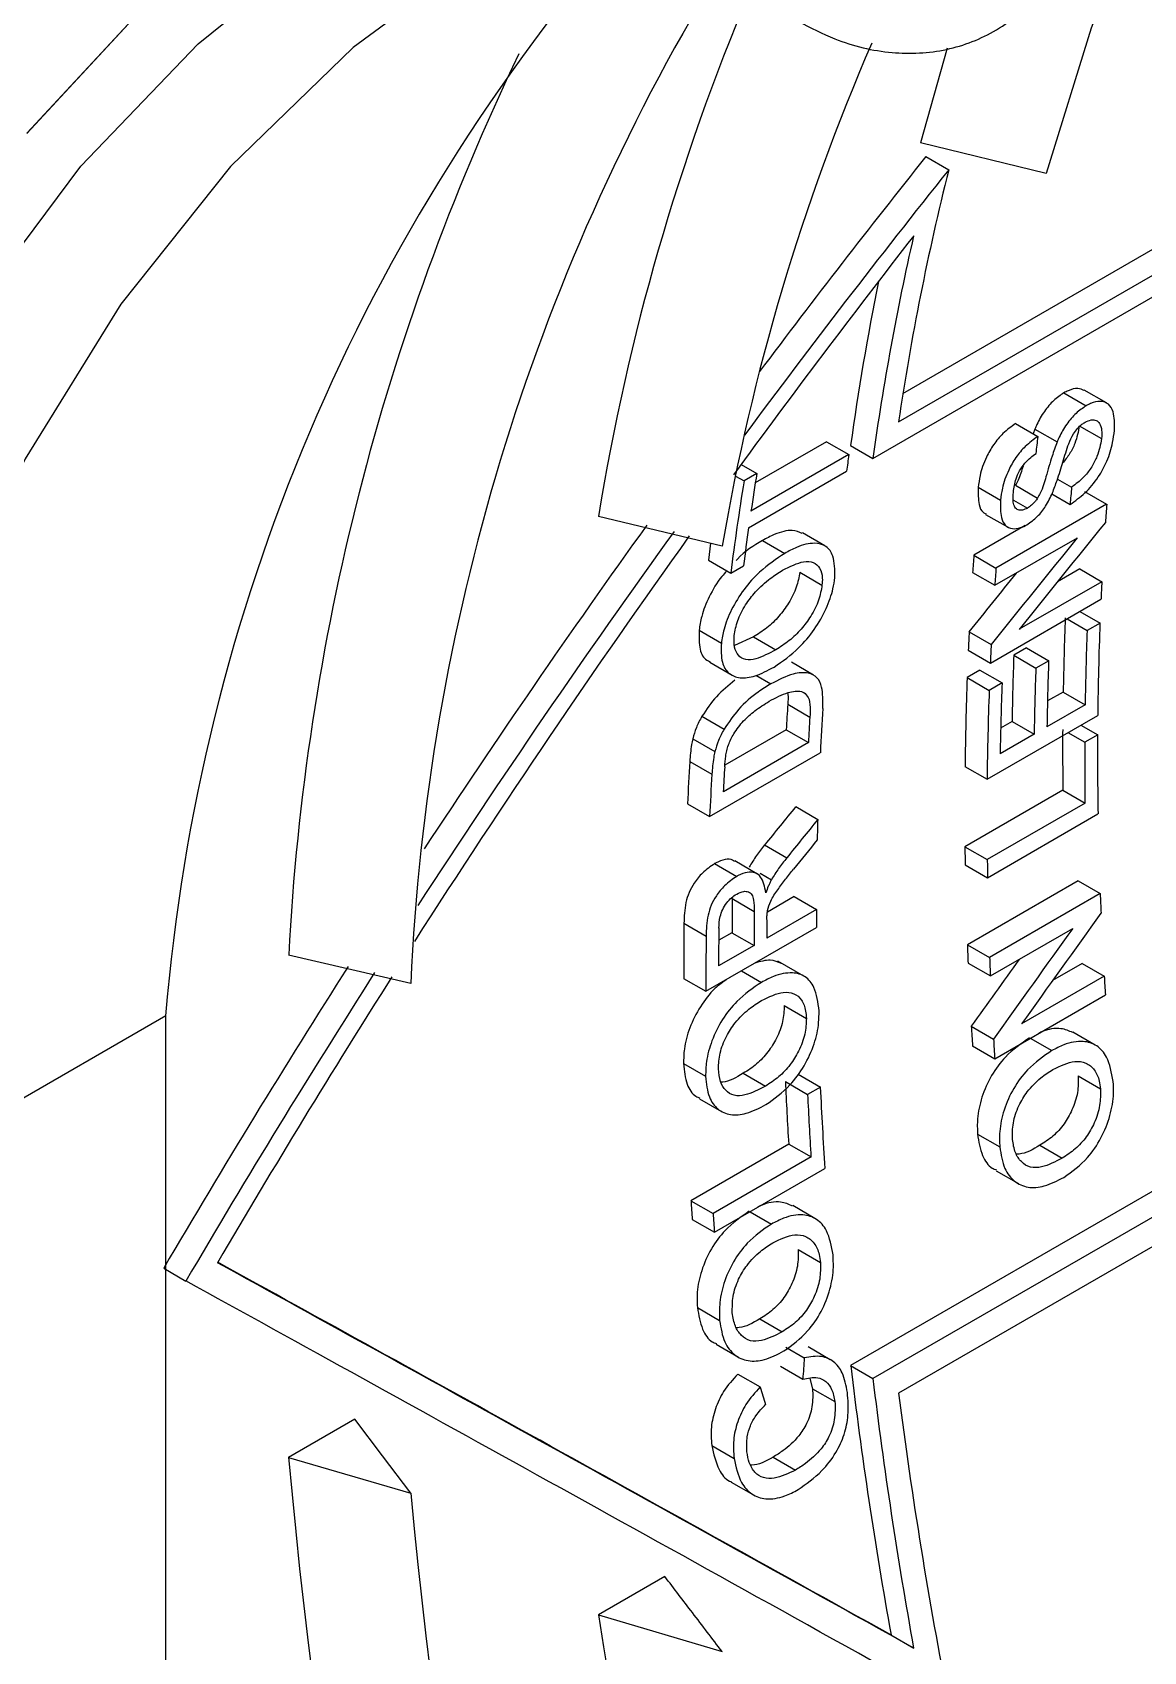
# Model space of a CAD drawing. Extents: x 16.7 to 113.1, y 4.5 to 84.5.
# Drawn here: x 74.848 to 75.558, y 64.513 to 65.547 of the extents above; entities that cross this region are included whole.
import ezdxf

# ---------------------------------------------------------------- set-up
doc = ezdxf.new("R2010")
doc.units = 0
doc.header["$MEASUREMENT"] = 0
doc.layers.add('OBJECT', color=7, linetype='CONTINUOUS')

msp = doc.modelspace()

# ---------------------------------------------------------------- linework, layer by layer
at = {"layer": 'OBJECT'}
for p, q in [((75.4325, 65.5373), (75.4154, 65.4769)), ((75.4957, 65.4574), (75.4154, 65.4769)), ((75.4188, 65.4681), (75.4334, 65.4597)), ((75.4013, 65.2986), (75.6048, 65.416)), ((75.4041, 65.3167), (75.5845, 65.4209)), ((75.385, 65.2753), (75.6218, 65.412)), ((75.507, 65.3172), (75.5213, 65.3089)), ((75.5342, 65.3107), (75.52, 65.3189)), ((75.4761, 65.2975), (75.4903, 65.2893)), ((75.4885, 65.294), (75.4874, 65.291)), ((75.4885, 65.294), (75.5027, 65.2858)), ((75.5168, 65.2961), (75.5311, 65.2879)), ((75.3553, 65.2859), (75.3098, 65.2597)), ((75.3553, 65.2859), (75.3696, 65.2777)), ((75.3707, 65.2836), (75.385, 65.2753)), ((75.3007, 65.2714), (75.3108, 65.2656)), ((75.3696, 65.2777), (75.307, 65.2416)), ((75.2972, 65.264), (75.3026, 65.2609)), ((75.3108, 65.2656), (75.3026, 65.2609)), ((75.3055, 65.2309), (75.3681, 65.2671)), ((75.503, 65.2621), (75.5119, 65.2569)), ((75.4523, 65.2569), (75.4665, 65.2487)), ((75.476, 65.2581), (75.4902, 65.2499)), ((75.4994, 65.2526), (75.511, 65.2459)), ((75.5202, 65.2542), (75.5343, 65.246)), ((75.457, 65.2395), (75.4713, 65.2313)), ((75.5343, 65.246), (75.4636, 65.2052)), ((75.4747, 65.2487), (75.4837, 65.2435)), ((75.2886, 65.2193), (75.2096, 65.2382)), ((75.4823, 65.2324), (75.4494, 65.2134)), ((75.3143, 65.2228), (75.3286, 65.2146)), ((75.3542, 65.2194), (75.3399, 65.2277)), ((75.4628, 65.1942), (75.5156, 65.2246)), ((75.2798, 65.2102), (75.2941, 65.2019)), ((75.4494, 65.2134), (75.4636, 65.2052)), ((75.2941, 65.2019), (75.3023, 65.2067)), ((75.3382, 65.2026), (75.3524, 65.1944)), ((75.4487, 65.2024), (75.4628, 65.1942)), ((75.5171, 65.2047), (75.5029, 65.1965)), ((75.5171, 65.2047), (75.5313, 65.1965)), ((75.5313, 65.1965), (75.4785, 65.1661)), ((75.46, 65.1445), (75.5307, 65.1853)), ((75.5171, 65.1775), (75.5301, 65.17)), ((75.509, 65.1728), (75.5219, 65.1653)), ((75.5301, 65.17), (75.5219, 65.1653)), ((75.2739, 65.1655), (75.2881, 65.1573)), ((75.3087, 65.1612), (75.2965, 65.1558)), ((75.3087, 65.1612), (75.3229, 65.153)), ((75.4464, 65.1645), (75.4606, 65.1563)), ((75.4459, 65.1527), (75.46, 65.1445)), ((75.4831, 65.1542), (75.475, 65.1495)), ((75.475, 65.1495), (75.4891, 65.1413)), ((75.4831, 65.1542), (75.4973, 65.146)), ((75.4973, 65.146), (75.4891, 65.1413)), ((75.2807, 65.145), (75.2949, 65.1368)), ((75.3102, 65.1367), (75.3197, 65.1312)), ((75.347, 65.1368), (75.3329, 65.145)), ((75.4533, 65.14), (75.4451, 65.1353)), ((75.4533, 65.14), (75.4675, 65.1318)), ((75.4451, 65.1353), (75.4593, 65.1271)), ((75.4675, 65.1318), (75.4593, 65.1271)), ((75.5065, 65.126), (75.4965, 65.1203)), ((75.5065, 65.126), (75.5207, 65.1179)), ((75.3305, 65.1182), (75.3447, 65.11)), ((75.5207, 65.1179), (75.4962, 65.1037)), ((75.2757, 65.1105), (75.2899, 65.1023)), ((75.4579, 65.0703), (75.5287, 65.1111)), ((75.4739, 65.1072), (75.4666, 65.103)), ((75.4739, 65.1072), (75.488, 65.099)), ((75.5178, 65.1049), (75.5286, 65.0986)), ((75.2698, 65.0962), (75.284, 65.088)), ((75.3296, 65.1019), (75.2904, 65.0792)), ((75.3296, 65.1019), (75.3437, 65.0937)), ((75.488, 65.099), (75.4663, 65.0865)), ((75.5096, 65.1002), (75.5204, 65.0939)), ((75.5286, 65.0986), (75.5204, 65.0939)), ((75.2806, 65.0464), (75.3513, 65.0872)), ((75.3437, 65.0937), (75.2894, 65.0623)), ((75.2679, 65.0817), (75.2821, 65.0735)), ((75.4438, 65.0785), (75.4579, 65.0703)), ((75.5064, 65.0633), (75.4438, 65.0272)), ((75.5064, 65.0633), (75.5205, 65.0551)), ((75.2665, 65.0546), (75.2806, 65.0464)), ((75.3356, 65.0528), (75.3497, 65.0446)), ((75.5205, 65.0551), (75.458, 65.019)), ((75.4581, 65.0074), (75.5288, 65.0482)), ((75.3157, 65.0283), (75.3299, 65.0201)), ((75.4438, 65.0272), (75.458, 65.019)), ((75.2838, 65.0164), (75.2979, 65.0082)), ((75.3108, 65.0099), (75.2967, 65.0181)), ((75.444, 65.0156), (75.4581, 65.0074)), ((75.3129, 65.0102), (75.3201, 65.0061)), ((75.9051, 65.0041), (75.3707, 64.6957)), ((75.5161, 65.0054), (75.4453, 64.9645)), ((75.5161, 65.0054), (75.5302, 64.9972)), ((75.295, 64.994), (75.3091, 64.9859)), ((75.3347, 64.9953), (75.3175, 64.9853)), ((75.3347, 64.9953), (75.3489, 64.9871)), ((75.9194, 64.9959), (75.385, 64.6874)), ((75.5302, 64.9972), (75.4595, 64.9564)), ((75.3489, 64.9871), (75.3171, 64.9688)), ((75.9357, 64.9865), (75.4013, 64.678)), ((75.2642, 64.9783), (75.2783, 64.9701)), ((75.2782, 64.9348), (75.3489, 64.9756)), ((75.2948, 64.9722), (75.2864, 64.9674)), ((75.2948, 64.9722), (75.309, 64.9641)), ((75.46, 64.9446), (75.5127, 64.975)), ((75.309, 64.9641), (75.2863, 64.951)), ((75.4453, 64.9645), (75.4595, 64.9564)), ((75.0896, 64.9397), (75.0115, 64.958)), ((75.3408, 64.9445), (75.3241, 64.9541)), ((75.4458, 64.9528), (75.46, 64.9446)), ((75.5186, 64.9526), (75.4998, 64.9418)), ((75.5186, 64.9526), (75.5328, 64.9444)), ((75.264, 64.9429), (75.2782, 64.9348)), ((75.3009, 64.9479), (75.3137, 64.9405)), ((75.5328, 64.9444), (75.48, 64.914)), ((75.4628, 64.8917), (75.5335, 64.9325)), ((74.933, 64.9191), (74.6548, 64.7585)), ((74.933, 64.9191), (74.6948, 64.7816)), ((74.933, 64.9191), (74.933, 64.9191)), ((74.933, 64.4186), (74.933, 64.9191)), ((75.3283, 64.9257), (75.3424, 64.9175)), ((75.4478, 64.9125), (75.462, 64.9043)), ((75.527, 64.9005), (75.5128, 64.9087)), ((75.4486, 64.8999), (75.4628, 64.8917)), ((75.4855, 64.9048), (75.4993, 64.8969)), ((75.2639, 64.8886), (75.278, 64.8805)), ((75.3021, 64.8824), (75.3162, 64.8742)), ((75.3291, 64.8771), (75.3432, 64.8689)), ((75.3372, 64.8818), (75.3514, 64.8736)), ((75.5162, 64.8807), (75.5304, 64.8725)), ((75.3514, 64.8736), (75.3432, 64.8689)), ((75.2741, 64.8662), (75.2882, 64.858)), ((75.3312, 64.8371), (75.2686, 64.801)), ((75.3312, 64.8371), (75.3454, 64.829)), ((75.4518, 64.8436), (75.466, 64.8354)), ((75.4917, 64.8364), (75.5059, 64.8282)), ((75.3454, 64.829), (75.2828, 64.7929)), ((75.2836, 64.7809), (75.3543, 64.8217)), ((75.4637, 64.8202), (75.4779, 64.812)), ((75.2686, 64.801), (75.2828, 64.7929)), ((75.3064, 64.794), (75.3201, 64.7861)), ((75.3479, 64.7897), (75.3337, 64.7979)), ((75.2694, 64.7891), (75.2836, 64.7809)), ((75.3371, 64.7698), (75.3514, 64.7616)), ((74.9317, 64.7579), (74.9458, 64.7497)), ((75.2728, 64.7328), (75.287, 64.7245)), ((75.3127, 64.7255), (75.327, 64.7173)), ((75.2847, 64.7093), (75.299, 64.7011)), ((75.3294, 64.7074), (75.3411, 64.7006)), ((75.3577, 64.6994), (75.3435, 64.7077)), ((75.3258, 64.6952), (75.3401, 64.687)), ((75.3707, 64.6957), (75.385, 64.6874)), ((75.2986, 64.6902), (75.3129, 64.682)), ((75.3446, 64.6874), (75.3464, 64.6809)), ((75.3464, 64.6809), (75.3607, 64.6727)), ((75.0539, 64.6615), (75.0115, 64.637)), ((75.2819, 64.6447), (75.2962, 64.6364)), ((75.0115, 64.637), (75.0896, 64.6141)), ((75.3211, 64.6371), (75.3354, 64.6289)), ((75.2944, 64.6212), (75.3087, 64.613)), ((75.252, 64.5609), (75.2096, 64.5364)), ((75.2096, 64.5364), (75.2886, 64.5129)), ((75.3965, 64.5236), (75.411, 64.5152))]:
    msp.add_line(p, q, dxfattribs=at)
at = {"layer": 'OBJECT', "flags": 128}
for points in [[(74.6118, 64.7834), (74.6331, 64.9182), (74.664, 65.0453), (74.7043, 65.1639), (74.7537, 65.2732), (74.812, 65.3727), (74.8788, 65.4619), (74.9538, 65.5401), (75.0366, 65.607), (75.1266, 65.6621), (75.1395, 65.6688)], [(75.0407, 65.6598), (75.004, 65.6346), (74.9201, 65.5646), (74.8441, 65.483)], [(75.041, 65.6599), (75.0041, 65.6345), (74.9201, 65.5646), (74.8442, 65.4829)], [(75.1974, 65.6354), (75.1394, 65.6017), (75.0528, 65.5378), (74.9743, 65.4617), (74.9042, 65.3739), (74.8431, 65.2751), (74.7913, 65.1657), (74.7492, 65.0465), (74.7169, 64.9182), (74.6948, 64.7816)], [(75.5554, 65.63), (75.5244, 65.5501), (75.4957, 65.4574)], [(75.2812, 65.2212), (75.2808, 65.2176), (75.2798, 65.2102)], [(75.0896, 64.6141), (75.0716, 64.6381), (75.0539, 64.6615)]]:
    msp.add_lwpolyline(points, dxfattribs=at)
at = {"layer": 'OBJECT'}
for centre, radius, start, end in [((76.1379, 64.8196), 1.2091, 138.7363, 175.2801), ((76.4477, 64.8794), 1.3594, 148.7956, 177.457), ((76.6475, 65.005), 1.4567, 157.0645, 170.79), ((76.662, 64.9858), 1.393, 156.5288, 170.3504), ((76.5213, 64.879), 1.5118, 154.3358, 177.0033), ((77.0303, 65.0582), 1.6466, 165.8864, 171.6055), ((77.056, 65.0426), 1.6872, 167.1638, 172.0732), ((77.0908, 65.0454), 1.7365, 168.6095, 172.1183), ((77.3842, 65.0767), 1.9058, 173.5974, 173.925), ((77.1313, 65.0182), 1.7807, 171.6212, 171.9668), ((77.0746, 64.9752), 1.7949, 170.842, 172.7433), ((77.0537, 64.9844), 1.7655, 170.8346, 171.6237), ((77.4894, 65.0844), 1.985, 175.0132, 175.3313), ((77.5568, 65.0952), 2.028, 175.734, 176.065), ((77.112, 64.976), 1.8244, 171.9663, 172.736), ((77.4835, 65.063), 2.0396, 175.7703, 176.0818), ((77.4829, 65.0546), 2.0249, 175.7336, 176.0473), ((77.6289, 65.0908), 2.1003, 177.1147, 177.4208), ((77.7115, 65.0909), 2.2052, 177.8542, 179.0868), ((77.7255, 65.0871), 2.197, 177.8384, 179.3735), ((77.5536, 65.0586), 2.1098, 177.1211, 177.4431), ((77.5663, 65.0496), 2.1085, 177.0984, 177.4206), ((77.707, 65.0827), 2.1867, 177.8362, 179.0791), ((77.6844, 65.0719), 2.2108, 177.9892, 179.0858), ((77.6866, 65.0685), 2.1907, 177.972, 179.0785), ((77.6784, 65.0638), 2.1907, 177.972, 179.0785), ((77.6607, 65.0544), 2.217, 177.91, 179.3784), ((77.6569, 65.0463), 2.1991, 177.8928, 179.373), ((77.6544, 65.0513), 2.1884, 177.8906, 179.0789), ((77.4225, 64.9918), 2.0958, 176.542, 176.9883), ((77.4324, 64.988), 2.0834, 176.4888, 177.2698), ((77.4203, 64.9835), 2.0795, 176.5129, 176.9626), ((77.8281, 65.0895), 2.3219, 179.6897, 180.6472), ((77.841, 65.0861), 2.3125, 179.6887, 180.9377), ((77.8229, 65.0814), 2.3026, 179.6871, 180.6526), ((77.3669, 64.9553), 2.1028, 176.5537, 177.2927), ((77.3651, 64.947), 2.0869, 176.5248, 177.2693), ((77.3607, 64.9524), 2.0743, 176.5195, 176.9629), ((77.5406, 64.9837), 2.1918, 178.4069, 178.7472), ((77.8026, 65.0537), 2.359, 180.6448, 180.9267), ((77.7968, 65.0456), 2.3389, 180.6502, 180.9346), ((77.5778, 64.9676), 2.2829, 179.3371, 179.8839), ((77.9895, 65.0897), 2.461, 182.153, 182.4433), ((77.5806, 64.9594), 2.2716, 179.3325, 179.8819), ((77.5936, 64.9641), 2.2765, 179.5858, 179.8818), ((77.654, 64.9824), 2.3052, 179.8832, 180.1695), ((77.5542, 64.9497), 2.2902, 179.2866, 180.1705), ((77.5511, 64.9416), 2.2729, 179.281, 180.1717), ((77.5489, 64.9464), 2.2626, 179.269, 179.8827), ((77.9147, 65.0566), 2.4711, 182.1354, 182.4089), ((77.9087, 65.0484), 2.4509, 182.1525, 182.4283), ((78.0655, 65.0935), 2.5371, 183.3674, 183.6375), ((78.0172, 65.0618), 2.5737, 183.3269, 183.6081), ((77.9938, 65.0526), 2.5361, 183.3519, 183.6374), ((77.8582, 64.9918), 2.5318, 182.5956, 183.5013), ((77.8552, 64.9837), 2.5146, 182.6168, 183.5289), ((77.8723, 64.9889), 2.5236, 182.618, 183.7989), ((77.841, 64.9583), 2.5771, 183.4993, 183.7656), ((77.8352, 64.9502), 2.5572, 183.5273, 183.7957), ((78.3214, 65.0504), 2.9719, 186.8556, 190.211), ((78.3166, 65.0426), 2.9531, 186.9089, 190.2889), ((78.3793, 65.0582), 3.0021, 187.2756, 191.1072), ((78.6079, 64.957), 3.6106, 185.0836, 209.2342), ((78.572, 64.9332), 3.4969, 185.2354, 209.1667), ((78.9194, 65.1124), 3.7543, 188.8256, 208.9415)]:
    msp.add_arc(centre, radius, start, end, dxfattribs=at)
for centre, major_axis, ratio, start_param, end_param in [((76.6641, 63.7578), (1.7836, 3.0186), 0.57051, 1.329162, 1.379505), ((76.6641, 63.7578), (1.769, 2.9939), 0.57051, 1.327082, 1.389589), ((76.6843, 63.7695), (1.769, 2.9939), 0.57051, 1.347201, 1.402923), ((76.6641, 63.7578), (1.769, 2.9939), 0.57051, 1.411695, 1.495404), ((76.6641, 63.7578), (1.7836, 3.0186), 0.57051, 1.414553, 1.486534), ((77.043, 63.9765), (2.7887, 3.4515), 0.442764, 1.564096, 1.583858), ((76.6843, 63.7695), (1.769, 2.9939), 0.57051, 1.416908, 1.507335), ((77.0241, 63.9656), (2.7887, 3.4515), 0.442764, 1.563765, 1.583528), ((77.0241, 63.9656), (2.8117, 3.4799), 0.442764, 1.573231, 1.583992), ((76.9758, 63.9377), (3.0366, 3.5979), 0.419395, 1.614521, 1.62122), ((76.9758, 63.9377), (3.0118, 3.5685), 0.419395, 1.614263, 1.621017), ((76.9945, 63.9485), (3.033, 3.5798), 0.41727, 1.621352, 1.626481), ((77.3818, 64.1721), (2.7887, 3.4515), 0.442764, 1.690813, 1.710568), ((77.363, 64.1612), (2.7887, 3.4515), 0.442764, 1.690483, 1.710238), ((76.6641, 63.7578), (1.7836, 3.0186), 0.57051, 1.512096, 1.576576), ((77.363, 64.1612), (2.8117, 3.4799), 0.442764, 1.697841, 1.709666), ((76.6641, 63.7578), (1.769, 2.9939), 0.57051, 1.510121, 1.576576), ((76.6843, 63.7695), (1.769, 2.9939), 0.57051, 1.515002, 1.576576), ((76.6843, 63.7695), (2.459, -1.3862), 0.010107, 2.120763, 2.350138), ((76.6843, 63.7695), (2.4793, -1.3976), 0.010107, 2.122669, 2.342102), ((76.6641, 63.7578), (2.459, -1.3862), 0.010107, 2.100644, 2.350138), ((77.097, 64.0077), (-0.6499, 2.3857), 0.687504, 1.09613, 1.101986), ((76.9674, 63.9329), (-1.5378, 1.9114), 0.445009, 0.849092, 0.854949)]:
    msp.add_ellipse(centre, major_axis=major_axis, ratio=ratio, start_param=start_param, end_param=end_param, dxfattribs=at)
for points, knots in [([(75.3374, 65.5545), (75.3451, 65.5505), (75.3642, 65.5406), (75.3962, 65.533), (75.4321, 65.5347), (75.4654, 65.5477), (75.4923, 65.571), (75.5103, 65.6018), (75.5185, 65.6319), (75.5193, 65.6519), (75.5196, 65.6597)], [0, 0, 0, 0, 0.095827, 0.239923, 0.374678, 0.506218, 0.644612, 0.777364, 0.913628, 1, 1, 1, 1]), ([(75.507, 65.3172), (75.5048, 65.3157), (75.5004, 65.3127), (75.4942, 65.3053), (75.4905, 65.2988), (75.4889, 65.295), (75.4885, 65.294)], [0, 0, 0, 0, 0.28864, 0.580347, 0.890704, 1, 1, 1, 1]), ([(75.5198, 65.3186), (75.5186, 65.3192), (75.5159, 65.3205), (75.5111, 65.3193), (75.5079, 65.3177), (75.507, 65.3172)], [0, 0, 0, 0, 0.36592, 0.815513, 1, 1, 1, 1]), ([(75.5393, 65.2931), (75.5394, 65.2974), (75.5395, 65.3043), (75.5358, 65.3104), (75.5307, 65.3122), (75.5254, 65.3111), (75.5222, 65.3094), (75.5213, 65.3089)], [0, 0, 0, 0, 0.334874, 0.536659, 0.739837, 0.924295, 1, 1, 1, 1]), ([(75.5213, 65.3089), (75.5191, 65.3075), (75.5147, 65.3045), (75.5084, 65.2971), (75.5048, 65.2906), (75.5031, 65.2868), (75.5027, 65.2858)], [0, 0, 0, 0, 0.288589, 0.580273, 0.890583, 1, 1, 1, 1]), ([(75.4761, 65.2975), (75.4734, 65.2956), (75.4684, 65.292), (75.4619, 65.2842), (75.4565, 65.2749), (75.4534, 65.2654), (75.4526, 65.2593), (75.4523, 65.2569)], [0, 0, 0, 0, 0.212207, 0.387923, 0.563967, 0.822543, 1, 1, 1, 1]), ([(75.5168, 65.2961), (75.5162, 65.2924), (75.5151, 65.2867), (75.5109, 65.278), (75.5077, 65.2742), (75.5061, 65.2722)], [0, 0, 0, 0, 0.472505, 0.73934, 1, 1, 1, 1]), ([(75.5101, 65.2847), (75.511, 65.2868), (75.5125, 65.2902), (75.5156, 65.2945), (75.5182, 65.2969), (75.5199, 65.298), (75.5205, 65.2984)], [0, 0, 0, 0, 0.395838, 0.62277, 0.849612, 1, 1, 1, 1]), ([(75.511, 65.2459), (75.5142, 65.2482), (75.5206, 65.2526), (75.529, 65.2627), (75.5352, 65.2742), (75.5382, 65.2844), (75.539, 65.2906), (75.5393, 65.2931)], [0, 0, 0, 0, 0.2150232, 0.4317993, 0.61871, 0.8441049, 1, 1, 1, 1]), ([(75.5205, 65.2984), (75.5219, 65.299), (75.5245, 65.3002), (75.5277, 65.2998), (75.5302, 65.2976), (75.5314, 65.2935), (75.5312, 65.2898), (75.5311, 65.2879)], [0, 0, 0, 0, 0.1769781, 0.3545465, 0.5263819, 0.770613, 1, 1, 1, 1]), ([(75.4903, 65.2893), (75.4876, 65.2873), (75.4827, 65.2838), (75.4761, 65.276), (75.4708, 65.2666), (75.4676, 65.2572), (75.4668, 65.2511), (75.4665, 65.2487)], [0, 0, 0, 0, 0.212184, 0.387895, 0.563937, 0.822537, 1, 1, 1, 1]), ([(75.5027, 65.2858), (75.5016, 65.2827), (75.4988, 65.2753), (75.4959, 65.2646), (75.4933, 65.2555), (75.4908, 65.251), (75.4902, 65.2499)], [0, 0, 0, 0, 0.250364, 0.622851, 0.911602, 1, 1, 1, 1]), ([(75.4997, 65.2532), (75.5007, 65.2559), (75.5033, 65.2626), (75.5062, 65.2729), (75.5088, 65.2808), (75.5101, 65.2847)], [0, 0, 0, 0, 0.249884, 0.625041, 1, 1, 1, 1]), ([(75.5311, 65.2879), (75.5304, 65.2842), (75.5293, 65.2784), (75.525, 65.2698), (75.5198, 65.263), (75.5151, 65.2592), (75.5123, 65.2572), (75.5119, 65.2569)], [0, 0, 0, 0, 0.332801, 0.520761, 0.710678, 0.954431, 1, 1, 1, 1]), ([(75.4747, 65.2538), (75.4751, 65.2566), (75.4757, 65.2609), (75.4785, 65.2674), (75.4819, 65.2722), (75.4856, 65.2758), (75.488, 65.2776), (75.4892, 65.2784)], [0, 0, 0, 0, 0.320783, 0.501706, 0.683849, 0.853531, 1, 1, 1, 1]), ([(75.4809, 65.2704), (75.48, 65.2674), (75.4788, 65.2633), (75.4766, 65.2592), (75.476, 65.2581)], [0, 0, 0, 0, 0.7388138, 1, 1, 1, 1]), ([(75.4523, 65.2569), (75.4522, 65.253), (75.4522, 65.2468), (75.4543, 65.2411), (75.4566, 65.2402), (75.4573, 65.2399)], [0, 0, 0, 0, 0.537779, 0.861655, 1, 1, 1, 1]), ([(75.4837, 65.2435), (75.4826, 65.243), (75.4804, 65.2419), (75.4776, 65.2423), (75.4755, 65.2439), (75.4743, 65.2479), (75.4746, 65.2515), (75.4747, 65.2538)], [0, 0, 0, 0, 0.159647, 0.320642, 0.504143, 0.687196, 1, 1, 1, 1]), ([(75.4834, 65.2329), (75.4857, 65.2345), (75.49, 65.2375), (75.4959, 65.2451), (75.4984, 65.2504), (75.4997, 65.2532)], [0, 0, 0, 0, 0.348497, 0.647641, 1, 1, 1, 1]), ([(75.4902, 65.2499), (75.4898, 65.2492), (75.4886, 65.2476), (75.4864, 65.2452), (75.4846, 65.2441), (75.4837, 65.2435)], [0, 0, 0, 0, 0.247754, 0.613656, 1, 1, 1, 1]), ([(75.4665, 65.2487), (75.4664, 65.2447), (75.4663, 65.2384), (75.4692, 65.2322), (75.4736, 65.23), (75.4787, 65.2305), (75.4821, 65.2322), (75.4834, 65.2329)], [0, 0, 0, 0, 0.322105, 0.516118, 0.712283, 0.881551, 1, 1, 1, 1]), ([(75.3398, 65.2274), (75.3378, 65.2282), (75.3329, 65.2302), (75.3236, 65.2277), (75.3169, 65.2242), (75.3143, 65.2228)], [0, 0, 0, 0, 0.307074, 0.738586, 1, 1, 1, 1]), ([(75.3143, 65.2228), (75.3088, 65.2196), (75.303, 65.2161), (75.2978, 65.2103), (75.2975, 65.21)], [0, 0, 0, 0, 0.951676, 1, 1, 1, 1]), ([(75.3606, 65.1991), (75.3606, 65.2041), (75.3606, 65.2125), (75.3554, 65.2197), (75.3473, 65.2218), (75.3379, 65.2196), (75.3311, 65.216), (75.3286, 65.2146)], [0, 0, 0, 0, 0.261937, 0.447074, 0.632849, 0.861471, 1, 1, 1, 1]), ([(75.3286, 65.2146), (75.3232, 65.211), (75.3141, 65.205), (75.3022, 65.1918), (75.2943, 65.1789), (75.2896, 65.1669), (75.2885, 65.1602), (75.2881, 65.1573)], [0, 0, 0, 0, 0.286634, 0.479834, 0.673738, 0.859764, 1, 1, 1, 1]), ([(75.3272, 65.2038), (75.3319, 65.2062), (75.3392, 65.2099), (75.3471, 65.2093), (75.3513, 65.2056), (75.3528, 65.2001), (75.3526, 65.1959), (75.3524, 65.1944)], [0, 0, 0, 0, 0.337924, 0.525216, 0.712783, 0.896235, 1, 1, 1, 1]), ([(75.2916, 65.2034), (75.2905, 65.2022), (75.286, 65.1974), (75.2801, 65.187), (75.2753, 65.1752), (75.2743, 65.1684), (75.2739, 65.1655)], [0, 0, 0, 0, 0.108709, 0.440988, 0.759732, 1, 1, 1, 1]), ([(75.2963, 65.1621), (75.2968, 65.1652), (75.298, 65.1715), (75.3031, 65.1815), (75.3104, 65.191), (75.3188, 65.1985), (75.3246, 65.2022), (75.3272, 65.2038)], [0, 0, 0, 0, 0.198996, 0.399482, 0.578993, 0.809323, 1, 1, 1, 1]), ([(75.3382, 65.2026), (75.3377, 65.1994), (75.3366, 65.1932), (75.3315, 65.1831), (75.3249, 65.174), (75.3171, 65.1665), (75.3115, 65.163), (75.3087, 65.1612)], [0, 0, 0, 0, 0.20431, 0.410565, 0.591531, 0.788699, 1, 1, 1, 1]), ([(75.3218, 65.142), (75.3272, 65.1457), (75.3363, 65.152), (75.3479, 65.1658), (75.3554, 65.1791), (75.3594, 65.1906), (75.3603, 65.1968), (75.3606, 65.1991)], [0, 0, 0, 0, 0.290552, 0.491277, 0.69274, 0.884997, 1, 1, 1, 1]), ([(75.3524, 65.1944), (75.3519, 65.1912), (75.3508, 65.1849), (75.3457, 65.1748), (75.3391, 65.1658), (75.3313, 65.1583), (75.3258, 65.1548), (75.3229, 65.153)], [0, 0, 0, 0, 0.204341, 0.410626, 0.591606, 0.78876, 1, 1, 1, 1]), ([(75.2739, 65.1655), (75.2738, 65.1612), (75.2736, 65.1534), (75.277, 65.1469), (75.2802, 65.1457), (75.281, 65.1454)], [0, 0, 0, 0, 0.477578, 0.876237, 1, 1, 1, 1]), ([(75.2881, 65.1573), (75.288, 65.1529), (75.2877, 65.1449), (75.2925, 65.1375), (75.2998, 65.1344), (75.31, 65.1358), (75.3177, 65.1398), (75.3218, 65.142)], [0, 0, 0, 0, 0.220921, 0.405314, 0.589284, 0.778815, 1, 1, 1, 1]), ([(75.3229, 65.153), (75.3185, 65.1507), (75.3117, 65.1471), (75.3033, 65.1461), (75.2988, 65.1491), (75.296, 65.1544), (75.2962, 65.1594), (75.2963, 65.1621)], [0, 0, 0, 0, 0.308065, 0.481943, 0.657469, 0.821383, 1, 1, 1, 1]), ([(75.3529, 65.1156), (75.353, 65.1204), (75.3531, 65.1282), (75.3496, 65.1358), (75.3432, 65.1388), (75.3331, 65.1381), (75.3246, 65.1337), (75.3197, 65.1312)], [0, 0, 0, 0, 0.238876, 0.386805, 0.534931, 0.736115, 1, 1, 1, 1]), ([(75.2967, 65.1335), (75.2926, 65.1303), (75.2848, 65.1241), (75.2786, 65.1149), (75.2757, 65.1105)], [0, 0, 0, 0, 0.519418, 1, 1, 1, 1]), ([(75.3197, 65.1312), (75.317, 65.1296), (75.3101, 65.1253), (75.2992, 65.1161), (75.2928, 65.1067), (75.2899, 65.1023)], [0, 0, 0, 0, 0.251684, 0.652404, 1, 1, 1, 1]), ([(75.3187, 65.1201), (75.3207, 65.1212), (75.3248, 65.1235), (75.3319, 65.1263), (75.3375, 65.1271), (75.3404, 65.1259), (75.3409, 65.1257)], [0, 0, 0, 0, 0.251665, 0.503776, 0.905991, 1, 1, 1, 1]), ([(75.3304, 65.1255), (75.3305, 65.1251), (75.3309, 65.123), (75.3307, 65.1204), (75.3305, 65.1182)], [0, 0, 0, 0, 0.175468, 1, 1, 1, 1]), ([(75.3409, 65.1257), (75.3419, 65.1248), (75.3442, 65.1227), (75.3449, 65.1167), (75.3448, 65.1121), (75.3447, 65.11)], [0, 0, 0, 0, 0.3017046, 0.6803417, 1, 1, 1, 1]), ([(75.2926, 65.0922), (75.2936, 65.0946), (75.2961, 65.1001), (75.3022, 65.1078), (75.3101, 65.1148), (75.3156, 65.1182), (75.3187, 65.1201)], [0, 0, 0, 0, 0.195129, 0.442572, 0.687465, 1, 1, 1, 1]), ([(75.2757, 65.1105), (75.275, 65.1093), (75.2737, 65.1069), (75.2715, 65.1021), (75.2705, 65.0985), (75.2698, 65.0962)], [0, 0, 0, 0, 0.250606, 0.501746, 1, 1, 1, 1]), ([(75.2698, 65.0962), (75.2696, 65.0949), (75.2689, 65.0918), (75.2683, 65.087), (75.268, 65.0834), (75.2679, 65.0817)], [0, 0, 0, 0, 0.249804, 0.624094, 1, 1, 1, 1]), ([(75.2899, 65.1023), (75.2892, 65.1011), (75.2879, 65.0988), (75.2857, 65.0939), (75.2847, 65.0903), (75.284, 65.088)], [0, 0, 0, 0, 0.2505895, 0.501729, 1, 1, 1, 1]), ([(75.284, 65.088), (75.2837, 65.0867), (75.283, 65.0836), (75.2825, 65.0788), (75.2822, 65.0752), (75.2821, 65.0735)], [0, 0, 0, 0, 0.2497879, 0.6240947, 1, 1, 1, 1]), ([(75.2903, 65.0783), (75.2904, 65.0805), (75.2907, 65.0838), (75.2914, 65.0885), (75.2922, 65.091), (75.2926, 65.0922)], [0, 0, 0, 0, 0.494837, 0.745681, 1, 1, 1, 1]), ([(75.3157, 65.0283), (75.3149, 65.0272), (75.3131, 65.025), (75.3097, 65.0204), (75.3074, 65.0167), (75.3059, 65.0142)], [0, 0, 0, 0, 0.250508, 0.501159, 1, 1, 1, 1]), ([(75.2838, 65.0164), (75.2811, 65.0145), (75.2765, 65.0114), (75.2709, 65.0045), (75.2672, 64.9979), (75.2645, 64.9889), (75.2643, 64.9826), (75.2642, 64.9783)], [0, 0, 0, 0, 0.224567, 0.396342, 0.537408, 0.678487, 1, 1, 1, 1]), ([(75.2965, 65.0178), (75.2961, 65.0181), (75.2946, 65.0194), (75.2904, 65.0193), (75.2864, 65.0178), (75.2841, 65.0165), (75.2838, 65.0164)], [0, 0, 0, 0, 0.129137, 0.525776, 0.933091, 1, 1, 1, 1]), ([(75.3176, 64.9864), (75.3182, 64.9884), (75.3195, 64.9931), (75.3241, 64.9998), (75.3291, 65.0064), (75.3325, 65.0107), (75.3343, 65.0129)], [0, 0, 0, 0, 0.208064, 0.471285, 0.735313, 1, 1, 1, 1]), ([(75.3299, 65.0201), (75.329, 65.019), (75.3272, 65.0168), (75.3238, 65.0122), (75.3216, 65.0085), (75.3201, 65.0061)], [0, 0, 0, 0, 0.250508, 0.501159, 1, 1, 1, 1]), ([(75.2979, 65.0082), (75.2953, 65.0064), (75.2906, 65.0032), (75.285, 64.9964), (75.2813, 64.9898), (75.2787, 64.9807), (75.2785, 64.9744), (75.2783, 64.9701)], [0, 0, 0, 0, 0.224566, 0.396342, 0.537408, 0.678487, 1, 1, 1, 1]), ([(75.3165, 64.9978), (75.3158, 65.0016), (75.3147, 65.0073), (75.3097, 65.0109), (75.3047, 65.0112), (75.3005, 65.0096), (75.2982, 65.0084), (75.2979, 65.0082)], [0, 0, 0, 0, 0.380947, 0.575039, 0.76859, 0.96735, 1, 1, 1, 1]), ([(75.3201, 65.0061), (75.3197, 65.0054), (75.319, 65.004), (75.3178, 65.0012), (75.317, 64.9991), (75.3165, 64.9978)], [0, 0, 0, 0, 0.250556, 0.50131, 1, 1, 1, 1]), ([(75.2865, 64.9752), (75.2866, 64.9776), (75.2868, 64.9814), (75.2888, 64.9871), (75.2914, 64.9913), (75.2945, 64.9948), (75.2967, 64.9962), (75.2979, 64.9969)], [0, 0, 0, 0, 0.309466, 0.484996, 0.661556, 0.828874, 1, 1, 1, 1]), ([(75.2979, 64.9969), (75.2994, 64.9977), (75.3021, 64.9989), (75.3055, 64.9986), (75.3078, 64.9967), (75.3091, 64.9923), (75.3091, 64.9884), (75.3091, 64.9859)], [0, 0, 0, 0, 0.210801, 0.367117, 0.524226, 0.700344, 1, 1, 1, 1]), ([(75.3172, 64.9806), (75.3172, 64.981), (75.3172, 64.982), (75.3173, 64.9839), (75.3175, 64.9854), (75.3176, 64.9864)], [0, 0, 0, 0, 0.250404, 0.500845, 1, 1, 1, 1]), ([(75.3265, 64.9525), (75.3242, 64.9535), (75.3193, 64.9557), (75.3129, 64.9538), (75.3094, 64.9528)], [0, 0, 0, 0, 0.463768, 1, 1, 1, 1]), ([(75.2919, 64.9427), (75.2892, 64.9408), (75.2829, 64.9364), (75.2743, 64.9252), (75.2675, 64.9117), (75.2641, 64.8989), (75.264, 64.8917), (75.2639, 64.8886)], [0, 0, 0, 0, 0.1700312, 0.3954208, 0.6216955, 0.8377311, 1, 1, 1, 1]), ([(75.3137, 64.9405), (75.3084, 64.9369), (75.2994, 64.9308), (75.2884, 64.9171), (75.2817, 64.9035), (75.2783, 64.8908), (75.2781, 64.8836), (75.278, 64.8805)], [0, 0, 0, 0, 0.28753, 0.481011, 0.675249, 0.860698, 1, 1, 1, 1]), ([(75.3506, 64.9223), (75.3499, 64.9276), (75.3487, 64.9368), (75.342, 64.9448), (75.333, 64.9474), (75.3231, 64.9454), (75.3163, 64.9419), (75.3137, 64.9405)], [0, 0, 0, 0, 0.262952, 0.446839, 0.631312, 0.861807, 1, 1, 1, 1]), ([(75.2862, 64.8852), (75.2864, 64.8886), (75.2867, 64.8952), (75.2908, 64.9058), (75.2973, 64.9157), (75.3052, 64.9235), (75.3111, 64.9272), (75.3138, 64.9289)], [0, 0, 0, 0, 0.19715, 0.395806, 0.573792, 0.801903, 1, 1, 1, 1]), ([(75.3138, 64.9289), (75.3186, 64.9313), (75.3259, 64.9349), (75.3346, 64.9338), (75.3397, 64.9297), (75.342, 64.9236), (75.3423, 64.9191), (75.3424, 64.9175)], [0, 0, 0, 0, 0.341359, 0.528047, 0.715019, 0.898159, 1, 1, 1, 1]), ([(75.3283, 64.9257), (75.3281, 64.9223), (75.3278, 64.9156), (75.3238, 64.905), (75.3179, 64.8956), (75.3105, 64.8878), (75.305, 64.8842), (75.3021, 64.8824)], [0, 0, 0, 0, 0.202754, 0.407416, 0.587594, 0.78507, 1, 1, 1, 1]), ([(75.3166, 64.8624), (75.3219, 64.8661), (75.3308, 64.8725), (75.3414, 64.8869), (75.3478, 64.901), (75.3505, 64.9132), (75.3505, 64.9198), (75.3506, 64.9223)], [0, 0, 0, 0, 0.29118, 0.492361, 0.694313, 0.8865, 1, 1, 1, 1]), ([(75.3424, 64.9175), (75.3423, 64.9142), (75.342, 64.9075), (75.3379, 64.8968), (75.3321, 64.8874), (75.3246, 64.8796), (75.3191, 64.8761), (75.3162, 64.8742)], [0, 0, 0, 0, 0.20276, 0.407422, 0.587608, 0.785071, 1, 1, 1, 1]), ([(75.5127, 64.9084), (75.5103, 64.9095), (75.5044, 64.912), (75.4963, 64.9106), (75.4914, 64.9082), (75.4907, 64.9078)], [0, 0, 0, 0, 0.3786, 0.91502, 1, 1, 1, 1]), ([(75.4851, 64.9051), (75.4798, 64.9014), (75.4709, 64.8953), (75.4603, 64.8813), (75.4542, 64.8674), (75.4514, 64.8543), (75.4517, 64.8468), (75.4518, 64.8436)], [0, 0, 0, 0, 0.286984, 0.480136, 0.674016, 0.859524, 1, 1, 1, 1]), ([(75.5385, 64.8772), (75.5375, 64.8828), (75.5357, 64.8922), (75.5284, 64.9007), (75.5188, 64.9036), (75.5086, 64.9018), (75.5018, 64.8982), (75.4993, 64.8969)], [0, 0, 0, 0, 0.262326, 0.44673, 0.631746, 0.861207, 1, 1, 1, 1]), ([(75.2639, 64.8886), (75.2644, 64.884), (75.2653, 64.8755), (75.2698, 64.8684), (75.2734, 64.867), (75.2743, 64.8666)], [0, 0, 0, 0, 0.4747257, 0.8729084, 1, 1, 1, 1]), ([(75.4993, 64.8969), (75.4939, 64.8933), (75.4851, 64.8872), (75.4745, 64.8731), (75.4684, 64.8592), (75.4656, 64.8461), (75.4659, 64.8386), (75.466, 64.8354)], [0, 0, 0, 0, 0.286974, 0.480121, 0.673995, 0.859502, 1, 1, 1, 1]), ([(75.5, 64.8849), (75.5048, 64.8872), (75.5122, 64.8908), (75.5213, 64.8895), (75.5268, 64.8851), (75.5296, 64.8788), (75.5302, 64.8742), (75.5304, 64.8725)], [0, 0, 0, 0, 0.339452, 0.526287, 0.7134, 0.896544, 1, 1, 1, 1]), ([(75.278, 64.8805), (75.2785, 64.8758), (75.2794, 64.8672), (75.2855, 64.859), (75.2937, 64.8552), (75.3046, 64.8562), (75.3124, 64.8602), (75.3166, 64.8624)], [0, 0, 0, 0, 0.219177, 0.403018, 0.586403, 0.77668, 1, 1, 1, 1]), ([(75.3162, 64.8742), (75.3118, 64.8719), (75.3049, 64.8683), (75.296, 64.8677), (75.2907, 64.8711), (75.287, 64.8769), (75.2865, 64.8824), (75.2862, 64.8852)], [0, 0, 0, 0, 0.308809, 0.483176, 0.659208, 0.823402, 1, 1, 1, 1]), ([(75.3021, 64.8824), (75.2976, 64.8797), (75.2926, 64.8768), (75.2882, 64.8767), (75.2878, 64.8767)], [0, 0, 0, 0, 0.910524, 1, 1, 1, 1]), ([(75.4742, 64.8402), (75.4741, 64.8436), (75.4741, 64.8506), (75.4777, 64.8615), (75.4839, 64.8716), (75.4916, 64.8795), (75.4974, 64.8832), (75.5, 64.8849)], [0, 0, 0, 0, 0.198453, 0.398408, 0.577221, 0.80671, 1, 1, 1, 1]), ([(75.5162, 64.8807), (75.5162, 64.8772), (75.5163, 64.8702), (75.5127, 64.8593), (75.5072, 64.8496), (75.5, 64.8417), (75.4945, 64.8382), (75.4917, 64.8364)], [0, 0, 0, 0, 0.204277, 0.41048, 0.591704, 0.789073, 1, 1, 1, 1]), ([(75.507, 64.8159), (75.5123, 64.8197), (75.5211, 64.8261), (75.5312, 64.8408), (75.5369, 64.8552), (75.539, 64.8678), (75.5387, 64.8747), (75.5385, 64.8772)], [0, 0, 0, 0, 0.290486, 0.491427, 0.693105, 0.885806, 1, 1, 1, 1]), ([(75.5304, 64.8725), (75.5304, 64.869), (75.5305, 64.862), (75.527, 64.851), (75.5214, 64.8414), (75.5142, 64.8335), (75.5087, 64.83), (75.5059, 64.8282)], [0, 0, 0, 0, 0.204302, 0.41054, 0.591779, 0.789156, 1, 1, 1, 1]), ([(75.4518, 64.8436), (75.4526, 64.8388), (75.4541, 64.83), (75.4591, 64.8225), (75.463, 64.821), (75.4639, 64.8207)], [0, 0, 0, 0, 0.4777905, 0.8774282, 1, 1, 1, 1]), ([(75.466, 64.8354), (75.4668, 64.8305), (75.4682, 64.8216), (75.4751, 64.8129), (75.4839, 64.8089), (75.495, 64.8098), (75.5028, 64.8138), (75.507, 64.8159)], [0, 0, 0, 0, 0.221009, 0.405859, 0.590283, 0.779935, 1, 1, 1, 1]), ([(75.5059, 64.8282), (75.5015, 64.8259), (75.4946, 64.8223), (75.4854, 64.8218), (75.4797, 64.8255), (75.4755, 64.8315), (75.4746, 64.8372), (75.4742, 64.8402)], [0, 0, 0, 0, 0.308093, 0.482043, 0.657622, 0.821769, 1, 1, 1, 1]), ([(75.4917, 64.8364), (75.4872, 64.8338), (75.4821, 64.8308), (75.4773, 64.8308), (75.4767, 64.8308)], [0, 0, 0, 0, 0.873838, 1, 1, 1, 1]), ([(75.3059, 64.7943), (75.3006, 64.7906), (75.2917, 64.7845), (75.2812, 64.7705), (75.2751, 64.7566), (75.2723, 64.7435), (75.2726, 64.736), (75.2728, 64.7328)], [0, 0, 0, 0, 0.286942, 0.480071, 0.673925, 0.859439, 1, 1, 1, 1]), ([(75.3336, 64.7976), (75.3311, 64.7987), (75.3252, 64.8012), (75.317, 64.7997), (75.3119, 64.7972), (75.3111, 64.7968)], [0, 0, 0, 0, 0.370963, 0.896474, 1, 1, 1, 1]), ([(75.3201, 64.7861), (75.3148, 64.7825), (75.3059, 64.7764), (75.2954, 64.7623), (75.2893, 64.7484), (75.2866, 64.7353), (75.2869, 64.7278), (75.287, 64.7245)], [0, 0, 0, 0, 0.286932, 0.480049, 0.673899, 0.859416, 1, 1, 1, 1]), ([(75.3595, 64.7664), (75.3585, 64.7719), (75.3567, 64.7814), (75.3493, 64.7898), (75.3397, 64.7928), (75.3295, 64.791), (75.3227, 64.7874), (75.3201, 64.7861)], [0, 0, 0, 0, 0.262278, 0.446722, 0.631788, 0.861169, 1, 1, 1, 1]), ([(75.2951, 64.7293), (75.2951, 64.7328), (75.295, 64.7397), (75.2986, 64.7507), (75.3048, 64.7608), (75.3125, 64.7687), (75.3183, 64.7724), (75.3209, 64.774)], [0, 0, 0, 0, 0.1985521, 0.3986099, 0.5774853, 0.8070873, 1, 1, 1, 1]), ([(75.3209, 64.774), (75.3257, 64.7764), (75.3331, 64.78), (75.3422, 64.7787), (75.3477, 64.7743), (75.3506, 64.768), (75.3512, 64.7633), (75.3514, 64.7616)], [0, 0, 0, 0, 0.339298, 0.526148, 0.713275, 0.896421, 1, 1, 1, 1]), ([(75.3371, 64.7698), (75.3372, 64.7663), (75.3373, 64.7593), (75.3337, 64.7484), (75.3282, 64.7387), (75.321, 64.7308), (75.3156, 64.7273), (75.3127, 64.7255)], [0, 0, 0, 0, 0.204387, 0.410705, 0.591999, 0.789359, 1, 1, 1, 1]), ([(75.3281, 64.705), (75.3333, 64.7088), (75.3422, 64.7152), (75.3523, 64.7299), (75.358, 64.7443), (75.36, 64.7569), (75.3596, 64.7638), (75.3595, 64.7664)], [0, 0, 0, 0, 0.290429, 0.491357, 0.693011, 0.885746, 1, 1, 1, 1]), ([(75.3514, 64.7616), (75.3514, 64.7581), (75.3516, 64.7511), (75.348, 64.7401), (75.3425, 64.7305), (75.3353, 64.7226), (75.3298, 64.7191), (75.327, 64.7173)], [0, 0, 0, 0, 0.20442, 0.410764, 0.592074, 0.789442, 1, 1, 1, 1]), ([(75.2728, 64.7328), (75.2736, 64.7279), (75.2751, 64.7191), (75.2802, 64.7116), (75.284, 64.7101), (75.285, 64.7097)], [0, 0, 0, 0, 0.478014, 0.877741, 1, 1, 1, 1]), ([(75.287, 64.7245), (75.2878, 64.7196), (75.2892, 64.7107), (75.2962, 64.702), (75.305, 64.698), (75.3161, 64.6989), (75.3239, 64.7028), (75.3281, 64.705)], [0, 0, 0, 0, 0.221145, 0.406062, 0.590553, 0.780156, 1, 1, 1, 1]), ([(75.327, 64.7173), (75.3226, 64.715), (75.3157, 64.7114), (75.3064, 64.7109), (75.3007, 64.7146), (75.2965, 64.7207), (75.2956, 64.7264), (75.2951, 64.7293)], [0, 0, 0, 0, 0.308046, 0.481961, 0.657507, 0.821647, 1, 1, 1, 1]), ([(75.3127, 64.7255), (75.3082, 64.7229), (75.3031, 64.7198), (75.2983, 64.7199), (75.2977, 64.7199)], [0, 0, 0, 0, 0.872334, 1, 1, 1, 1]), ([(75.3687, 64.6785), (75.3678, 64.6829), (75.3663, 64.691), (75.3601, 64.6987), (75.3517, 64.7024), (75.3449, 64.7013), (75.3411, 64.7006)], [0, 0, 0, 0, 0.273935, 0.496631, 0.719282, 1, 1, 1, 1]), ([(75.2986, 64.6902), (75.2954, 64.6867), (75.2896, 64.6804), (75.2839, 64.6681), (75.2811, 64.656), (75.2816, 64.6485), (75.2819, 64.6447)], [0, 0, 0, 0, 0.2892407, 0.5229291, 0.7567105, 1, 1, 1, 1]), ([(75.3129, 64.682), (75.3097, 64.6785), (75.3039, 64.6721), (75.2981, 64.6599), (75.2954, 64.6477), (75.2959, 64.6402), (75.2962, 64.6364)], [0, 0, 0, 0, 0.289205, 0.522889, 0.756674, 1, 1, 1, 1]), ([(75.3464, 64.6809), (75.3465, 64.6771), (75.3467, 64.6699), (75.3432, 64.6589), (75.3367, 64.649), (75.329, 64.642), (75.3233, 64.6385), (75.3211, 64.6371)], [0, 0, 0, 0, 0.215947, 0.409715, 0.575292, 0.839079, 1, 1, 1, 1]), ([(75.3401, 64.687), (75.3434, 64.6877), (75.3488, 64.6889), (75.3551, 64.6859), (75.3591, 64.6806), (75.3601, 64.6754), (75.3607, 64.6727)], [0, 0, 0, 0, 0.33404, 0.547808, 0.761887, 1, 1, 1, 1]), ([(75.3044, 64.6405), (75.3043, 64.6437), (75.304, 64.6491), (75.3064, 64.6574), (75.3105, 64.6646), (75.3142, 64.6686), (75.3164, 64.6709)], [0, 0, 0, 0, 0.297322, 0.504636, 0.711742, 1, 1, 1, 1]), ([(75.3607, 64.6727), (75.3608, 64.6688), (75.361, 64.6616), (75.3575, 64.6506), (75.351, 64.6407), (75.3433, 64.6338), (75.3376, 64.6302), (75.3354, 64.6289)], [0, 0, 0, 0, 0.2159287, 0.4097487, 0.5753572, 0.8391021, 1, 1, 1, 1]), ([(75.3371, 64.6164), (75.3424, 64.6201), (75.3512, 64.6262), (75.3612, 64.6391), (75.367, 64.6516), (75.3697, 64.6652), (75.369, 64.6737), (75.3687, 64.6785)], [0, 0, 0, 0, 0.283362, 0.477122, 0.637067, 0.797346, 1, 1, 1, 1]), ([(75.2819, 64.6447), (75.2831, 64.6393), (75.2853, 64.6301), (75.2907, 64.6227), (75.2941, 64.6216), (75.2945, 64.6215)], [0, 0, 0, 0, 0.554387, 0.946366, 1, 1, 1, 1]), ([(75.3354, 64.6289), (75.3309, 64.6267), (75.324, 64.6234), (75.3149, 64.6235), (75.3093, 64.627), (75.3057, 64.6331), (75.3048, 64.6382), (75.3044, 64.6405)], [0, 0, 0, 0, 0.334259, 0.508087, 0.68247, 0.852458, 1, 1, 1, 1]), ([(75.2962, 64.6364), (75.2974, 64.6309), (75.2995, 64.6215), (75.3073, 64.6129), (75.3169, 64.6097), (75.3274, 64.6114), (75.3343, 64.6149), (75.3371, 64.6164)], [0, 0, 0, 0, 0.258137, 0.440693, 0.624021, 0.844465, 1, 1, 1, 1]), ([(75.3211, 64.6371), (75.3165, 64.6346), (75.3116, 64.6319), (75.3071, 64.6321), (75.3069, 64.6321)], [0, 0, 0, 0, 0.9503136, 1, 1, 1, 1]), ([(75.2886, 64.5129), (75.2823, 64.5212), (75.2701, 64.5372), (75.2578, 64.5532), (75.252, 64.5609)], [0, 0, 0, 0, 0.519701, 1, 1, 1, 1])]:
    msp.add_open_spline(points, degree=3, knots=knots, dxfattribs=at)

doc.saveas('drawing.dxf')
